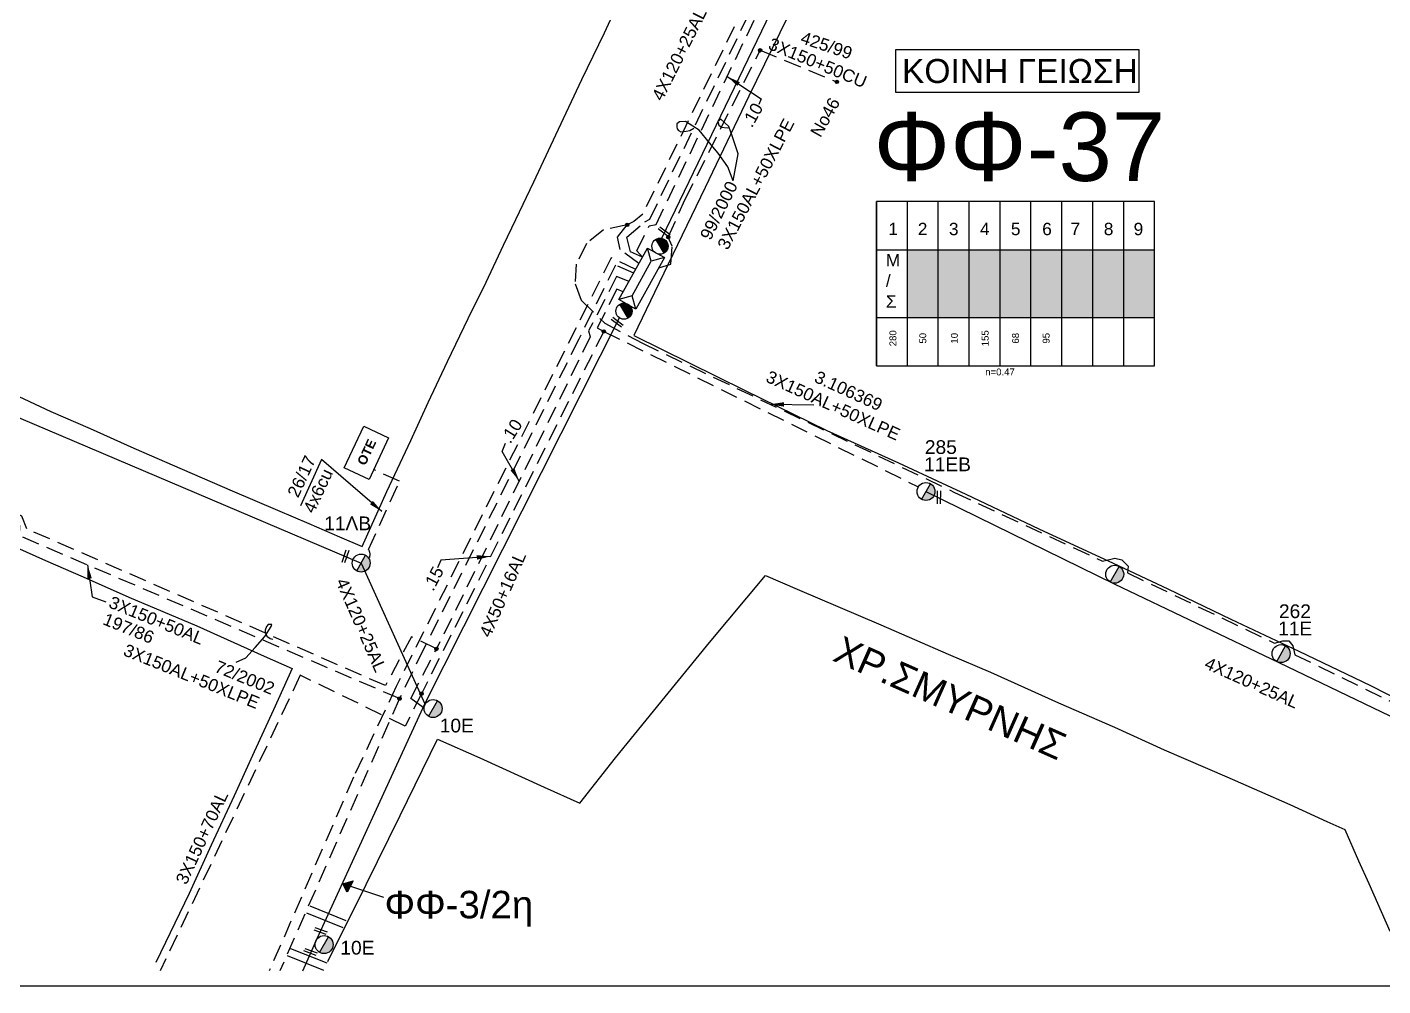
# Model space of a CAD drawing. Header units: millimetres. Extents: x 974 to 2037, y 106 to 580.
# Drawn here: x 1281.3 to 1380, y 120.3 to 190.1 of the extents above; entities that cross this region are included whole.
import ezdxf
from ezdxf.enums import TextEntityAlignment as Align

# ---------------------------------------------------------------- set-up
doc = ezdxf.new("R2010")
doc.units = ezdxf.units.MM
doc.linetypes.add('DASHED', pattern=[19.05, 12.7, -6.35])
for name, color, linetype in [('Pillar OTE', 7, 'Continuous'), ('Άγνωστα', 7, 'Continuous'), ('Ασφαλειοκιβώτια Χ.Τ 9 αναχωρήσεων', 7, 'Continuous'), ('Γυμνά εναέρια ΧΤ και ΦΟΠ (3Φ)   4x50+16AL', 7, 'Continuous'), ('Επιγραφές - Σχήματα', 7, 'Continuous'), ('Καλώδια ΧΤ   3x150+50AL', 7, 'DASHED'), ('Καλώδια ΧΤ   3x150+50CU', 7, 'DASHED'), ('Καλώδια ΧΤ   3x150+70AL', 7, 'DASHED'), ('Καλώδια ΧΤ   3x150AL+50XLPE', 7, 'DASHED'), ('Μηχανική τομή', 7, 'Continuous'), ('Στύλος ΦΜ', 7, 'Continuous'), ('Στύλος ΦΜ @ 1', 7, 'Continuous'), ('Συνδέσεις', 7, 'Continuous'), ('Συνεστραμμένα ΧΤ   4x120+25 AL', 7, 'SYN_LINE'), ('Τομή', 7, 'Continuous'), ('Υποσταθμός εναέριος 2 στύλων', 7, 'Continuous'), ('Υποσταθμός πόλεως', 7, 'Continuous'), ('Υπόβαθρο ΔΕΗ', 7, 'Continuous'), ('Υπόγεια Καλώδια Δικτύου ΧΤ   .15', 7, 'DASHED'), ('Υπόγεια καλώδια Παροχών ΧΤ   .10', 7, 'DASHED'), ('Υπόγεια καλώδια Παροχών ΧΤ   4x6', 7, 'DASHED')]:
    doc.layers.add(name, color=color, linetype=linetype)
doc.styles.get("Standard").update_dxf_attribs({"font": 'arial.ttf'})
doc.linetypes.add('SYN_LINE', pattern='A,0.5,-0.0001,["/\\/\\/\\/",Standard,S=0.1,R=0,X=0,Y=-0.05],-0.25', length=0.7501)
doc.dimstyles.new('ISO-25', dxfattribs={"dimtxt": 2.5, "dimasz": 2.5, "dimexe": 1.25, "dimexo": 0.625, "dimtad": 1, "dimtxsty": 'Standard', "dimcen": 2.5, "dimadec": 0, "dimazin": 0, "dimtfac": 1, "dimtmove": 0, "dimatfit": 3, "dimfxl": 1, "dimarcsym": 0})

# ---------------------------------------------------------------- blocks, each defined once
blk = doc.blocks.new('ΥΠΑΡΧΩΝ ΤΣΙΜΕΝΤΕΝΙΟΣ ΣΤΥΛΟΣ')
at = {"layer": 'Στύλος ΦΜ'}
blk.add_hatch(color=256, dxfattribs=at).paths.add_polyline_path([(-1.29, -2.28, 0.574793), (2.62, 0, 0.268822), (1.3, 2.27)])
blk.add_line((-1.29, -2.28), (1.3, 2.27), dxfattribs=at)
blk.add_circle((0, 0), 2.62, dxfattribs=at)
at = {"layer": 'Στύλος ΦΜ', "flags": 4}
for tag, p in [('ΑΡΙΘΜΟΣ', (-4.68, 8.05)), ('ΤΥΠΟΣ', (-4.91, 3.03))]:
    blk.add_attdef(tag, p, '', height=4, dxfattribs=at)
blk = doc.blocks.new('ΥΠΟΣΤΑΘΜΟΣ ΕΝΑΕΡΙΟΣ ΕΠΙ 2 ΣΤΥΛΩΝ')
at = {"layer": 'Υποσταθμός εναέριος 2 στύλων', "linetype": 'Continuous'}
for points in [[(-11.97, -2.11, 0.574793), (-8.45, -0.07, 0.268822), (-9.64, 1.98)], [(9.68, -2.15, 0.574793), (13.19, -0.1, 0.268822), (12.01, 1.95)]]:
    blk.add_hatch(color=256, dxfattribs=at).paths.add_polyline_path(points)
for p, q in [((-11.97, -2.11), (-9.64, 1.98)), ((9.68, -2.15), (12.01, 1.95))]:
    blk.add_line(p, q, dxfattribs=at)
for centre in [(-10.81, -0.07), (10.84, -0.1)]:
    blk.add_circle(centre, 2.36, dxfattribs=at)
at = {"layer": 'Υποσταθμός πόλεως', "linetype": 'Continuous', "ltscale": 40}
blk.add_lwpolyline([(-8.57, 2.82), (8.57, 2.82), (8.57, -2.82), (-8.57, -2.82)], close=True, dxfattribs=at)
for points in [[(-5.75, 0), (-8.57, 2.82)], [(-8.57, -2.82), (-5.75, 0)], [(-5.75, 0), (5.75, 0)], [(5.75, 0), (8.57, 2.82)], [(8.57, -2.82), (5.75, 0)]]:
    blk.add_lwpolyline(points, dxfattribs=at)
at = {"layer": 'Υποσταθμός εναέριος 2 στύλων', "ltscale": 40, "flags": 1}
for tag, p in [('ΜΕΤΑΣΧΗΜΑΤΙΣΜΟΣ', (14.09, 2.51)), ('ΙΣΧΥΣ', (14.07, -0.28)), ('ΑΡΙΘΜΟΣ', (14.19, -3))]:
    blk.add_attdef(tag, p, '', height=1.8, dxfattribs=at)
blk = doc.blocks.new('ΜΗΧΑΝΙΚΗ ΤΟΜΗ')
at = {"layer": 'Μηχανική τομή', "ltscale": 40}
for p, q in [((-1.89, 0.78), (1.89, 0.78)), ((1.89, 0), (-1.89, 0))]:
    blk.add_line(p, q, dxfattribs=at)
blk = doc.blocks.new('ΤΟΜΗ')
at = {"layer": 'Τομή', "ltscale": 40}
for p, q in [((-5.68, 0), (5.68, 0)), ((5.68, -2.33), (-5.68, -2.33))]:
    blk.add_line(p, q, dxfattribs=at)
blk = doc.blocks.new('_ΣΥΝΔΕΣΗ')
at = {"layer": 'Συνδέσεις', "linetype": 'SYN_LINE', "ltscale": 40}
blk.add_hatch(color=256, dxfattribs=at).paths.add_polyline_path([(0.5, -0.01, 1), (-0.5, -0.01, 1)])
at = {"layer": 'Συνδέσεις'}
blk.add_circle((0, -0.01), 0.5, dxfattribs=at)
blk = doc.blocks.new('ΑΣΦΑΛΕΙΟΚΙΒΩΤΙΟ ΥΠΟΣΤΑΘΜΟΥ 9AG ΑΝΑΧΩΡΗΣΕΩΝ')
at = {"layer": 'Ασφαλειοκιβώτια Χ.Τ 9 αναχωρήσεων', "ltscale": 40}
for p, q in [((0, 0), (0, 11.955)), ((2.25, 0), (2.25, 11.955)), ((4.5, 0), (4.5, 11.955)), ((6.75, 0), (6.75, 11.955)), ((9, 0), (9, 11.955)), ((11.25, 0), (11.25, 11.955)), ((13.5, 0), (13.5, 11.955)), ((15.75, 0), (15.75, 11.955)), ((18, 0), (18, 11.955)), ((0, 8.434), (20.25, 8.434)), ((0, 3.521), (20.25, 3.521))]:
    blk.add_line(p, q, dxfattribs=at)
at = {"layer": 'Ασφαλειοκιβώτια Χ.Τ 9 αναχωρήσεων'}
blk.add_lwpolyline([(20.25, 0), (20.25, 11.955), (0, 11.955), (0, 0)], close=True, dxfattribs=at)
for s, p in [('1', (0.866, 9.513)), ('2', (3.008, 9.513)), ('3', (5.276, 9.513)), ('4', (7.532, 9.513)), ('5', (9.785, 9.513)), ('6', (12.068, 9.513)), ('7', (14.129, 9.513)), ('8', (16.551, 9.513)), ('9', (18.725, 9.513))]:
    blk.add_text(s, height=0.9, dxfattribs=at).set_placement(p)
at = {"layer": 'Ασφαλειοκιβώτια Χ.Τ 9 αναχωρήσεων', "ltscale": 40}
for tag, height, p in [('ΟΝΟΜΑ', 1.5, (-1.432, 5.727)), ('ΚΕΙΜΕΝΟ 1', 0.5, (1.194, 2.005)), ('ΚΕΙΜΕΝΟ 2', 0.5, (3.37, 2.005)), ('ΚΕΙΜΕΝΟ 3', 0.5, (5.669, 2.005)), ('ΚΕΙΜΕΝΟ 4', 0.5, (7.913, 2.005)), ('ΚΕΙΜΕΝΟ 5', 0.5, (10.123, 2.005)), ('ΚΕΙΜΕΝΟ 6', 0.5, (12.354, 2.005)), ('ΚΕΙΜΕΝΟ 7', 0.5, (14.623, 2.005)), ('ΚΕΙΜΕΝΟ 8', 0.5, (16.804, 2.005)), ('ΚΕΙΜΕΝΟ 9', 0.5, (19.088, 2.005))]:
    blk.add_attdef(tag, text='', height=height, rotation=90, dxfattribs=at).set_placement(p, align=Align.MIDDLE_CENTER)
blk.add_attdef('ΣΧ', text='', height=0.5, dxfattribs=at).set_placement((8.993, -0.446), align=Align.MIDDLE_CENTER)
blk = doc.blocks.new('PILLAR ΟΤΕ')
at = {"layer": 'Pillar OTE', "ltscale": 40}
blk.add_lwpolyline([(-3.31, 2.02), (3.39, 2.02), (3.39, -1.99), (-3.31, -1.99)], close=True, dxfattribs=at)
at = {"layer": 'Pillar OTE', "insert": (-1.81, 0.71), "char_height": 1.3575, "width": 109.961, "attachment_point": 1}
blk.add_mtext('{\\fArial|b1|i0|c161|p34;OTE}', dxfattribs=at)

msp = doc.modelspace()

# ---------------------------------------------------------------- hatches: boundary and pattern name
at = {"layer": 'Ασφαλειοκιβώτια Χ.Τ 9 αναχωρήσεων'}
for color, points in [(5, [(1345.4, 168.964), (1347.65, 168.964), (1347.65, 173.878), (1345.4, 173.878)]), (27, [(1349.9, 173.878), (1347.65, 173.878), (1347.65, 168.964), (1349.9, 168.964)]), (30, [(1352.15, 173.878), (1349.9, 173.878), (1349.9, 168.964), (1352.15, 168.964)]), (62, [(1352.15, 168.964), (1354.4, 168.964), (1354.4, 173.878), (1352.15, 173.878)]), (2, [(1356.65, 173.878), (1354.4, 173.878), (1354.4, 168.964), (1356.65, 168.964)]), (133, [(1358.9, 173.878), (1356.65, 173.878), (1356.65, 168.964), (1358.9, 168.964)]), (6, [(1361.15, 173.878), (1358.9, 173.878), (1358.9, 168.964), (1361.15, 168.964)])]:
    msp.add_hatch(color=color, dxfattribs=at).paths.add_polyline_path(points)
at = {"layer": 'Ασφαλειοκιβώτια Χ.Τ 9 αναχωρήσεων', "ltscale": 5}
msp.add_hatch(color=1, dxfattribs=at).paths.add_polyline_path([(1363.4, 173.878), (1361.15, 173.878), (1361.15, 168.964), (1363.4, 168.964)])
at = {"layer": 'Επιγραφές - Σχήματα', "ltscale": 5}
h = msp.add_hatch(color=256, dxfattribs=at)
h.paths.add_polyline_path([(1304.279, 127.728), (1304.826, 127.544), (1305.039, 127.947)])
h.paths.add_polyline_path([(1304.279, 127.728), (1304.592, 127.103), (1304.826, 127.544)])

# ---------------------------------------------------------------- linework, layer by layer
at = {"layer": 'Άγνωστα', "color": 5, "linetype": 'DASHED', "ltscale": 0.1}
msp.add_lwpolyline([(1325.613, 172.456), (1323.834, 173.317), (1308.168, 142.084), (1305.065, 135.493), (1298.931, 121.382)], dxfattribs=at)
at = {"layer": 'Γυμνά εναέρια ΧΤ και ΦΟΠ (3Φ)   4x50+16AL', "color": 62}
msp.add_lwpolyline([(1301.383, 121.382), (1302.428, 123.739), (1310.261, 140.817), (1324.423, 168.938)], dxfattribs=at)
at = {"layer": 'Επιγραφές - Σχήματα'}
msp.add_lwpolyline([(990.202, 120.286), (1881.983, 120.286), (1881.983, 558.892), (990.202, 558.892)], close=True, dxfattribs=at)
at = {"layer": 'Επιγραφές - Σχήματα', "color": 190}
msp.add_lwpolyline([(1344.527, 185.373), (1362.283, 185.373), (1362.283, 188.461), (1344.527, 188.461)], close=True, dxfattribs=at)
at = {"layer": 'Επιγραφές - Σχήματα'}
for points in [[(1332.704, 178.914), (1332.327, 179.928), (1331.61, 180.92), (1330.991, 181.685), (1330.226, 182.596), (1329.786, 182.889), (1329.249, 183.246), (1328.809, 183.198), (1328.612, 183.062), (1328.612, 182.856), (1328.623, 182.696), (1328.726, 182.582), (1328.898, 182.491), (1329.286, 182.536), (1329.561, 182.571), (1329.849, 182.758)], [(1332.704, 178.914), (1333.071, 180.878), (1332.651, 182.109), (1332.4, 182.87), (1331.801, 183.414), (1331.584, 183.233), (1331.656, 182.961), (1331.856, 182.816), (1332.282, 182.762), (1332.427, 182.789)], [(1296.527, 143.863), (1297.226, 144.18), (1297.893, 144.925), (1298.607, 145.718), (1299.068, 146.464), (1299.104, 146.613), (1298.845, 146.605), (1298.736, 146.465), (1298.619, 146.199), (1298.619, 146.066), (1298.759, 145.746), (1298.986, 145.582), (1299.198, 145.543)]]:
    msp.add_lwpolyline(points, dxfattribs=at)
at = {"layer": 'Επιγραφές - Σχήματα', "ltscale": 5}
for points in [[(1302.734, 158.616), (1301.208, 155.254)], [(1307.276, 126.721), (1304.279, 127.728), (1305.039, 127.947), (1304.592, 127.103), (1304.279, 127.728)]]:
    msp.add_lwpolyline(points, dxfattribs=at)
at = {"layer": 'Καλώδια ΧΤ   3x150+50AL', "color": 2, "ltscale": 0.1}
for points in [[(1325.466, 172.19), (1324.148, 172.783), (1321.465, 167.373), (1310.194, 144.862), (1308.413, 141.207), (1299.704, 121.382)], [(1308.413, 141.207), (1280.735, 153.067), (1280.755, 153.817), (1280.349, 154.283), (1279.882, 154.527), (1279.274, 154.466), (1278.624, 154.06), (1274.992, 155.561), (1273.632, 156.27), (1273.588, 156.16)]]:
    msp.add_lwpolyline(points, dxfattribs=at)
at = {"layer": 'Καλώδια ΧΤ   3x150+50CU', "color": 6, "ltscale": 0.1}
msp.add_lwpolyline([(1334.618, 188.318), (1334.67, 188.421), (1340.266, 186.12)], dxfattribs=at)
at = {"layer": 'Καλώδια ΧΤ   3x150+70AL', "color": 30, "ltscale": 0.1}
for points in [[(1324.71, 170.824), (1324.237, 171.025), (1322.815, 168.205), (1323.288, 167.95), (1346.192, 156.624)], [(1310.013, 141.565), (1308.824, 139.204), (1301.186, 142.907), (1290.992, 121.382)]]:
    msp.add_lwpolyline(points, dxfattribs=at)
at = {"layer": 'Καλώδια ΧΤ   3x150AL+50XLPE', "color": 133, "linetype": 'DASHED', "ltscale": 0.1}
msp.add_lwpolyline([(1326.104, 173.344), (1325.226, 173.736), (1324.962, 174.809), (1326.283, 175.932), (1326.647, 176.13), (1334.334, 192.044), (1334.204, 192.46), (1334.412, 193.111), (1335.222, 194.432), (1336.003, 195.486), (1343.33, 210.752), (1347.1, 218.618), (1347.327, 218.244), (1348.045, 217.499), (1349.021, 217.299), (1349.902, 217.408), (1350.266, 217.789), (1350.375, 217.944), (1359.069, 213.406)], dxfattribs=at)
at = {"layer": 'Καλώδια ΧΤ   3x150AL+50XLPE', "color": 1, "ltscale": 0.1}
for points in [[(1333.623, 191.848), (1326.127, 176.486), (1325.481, 175.951), (1324.996, 175.709), (1323.26, 175.346), (1322.035, 174.342), (1321.288, 172.849), (1321.207, 171.421), (1321.642, 170.228), (1323.359, 168.55), (1326.11, 167.083), (1348.831, 156.227), (1359.619, 151.226), (1360.495, 151.442), (1361.02, 151.309), (1361.482, 150.856), (1361.429, 150.368), (1372.134, 145.247), (1372.739, 145.404), (1373.165, 145.404), (1373.468, 145.056), (1373.614, 144.406), (1398.581, 132.244)], [(1325.844, 172.889), (1324.482, 173.911), (1324.3, 174.802), (1324.996, 175.709)]]:
    msp.add_lwpolyline(points, dxfattribs=at)
at = {"layer": 'Καλώδια ΧΤ   3x150AL+50XLPE', "color": 6, "ltscale": 0.1}
msp.add_lwpolyline([(1327.286, 172.573), (1328.169, 172.846), (1328.268, 174.144), (1327.984, 174.811), (1329.223, 177.574), (1334.618, 188.318)], dxfattribs=at)
at = {"layer": 'Καλώδια ΧΤ   3x150AL+50XLPE', "color": 62, "ltscale": 0.1}
msp.add_lwpolyline([(1310.141, 140.555), (1309.244, 141.216), (1311.103, 144.824), (1309.282, 145.716), (1307.394, 142.15), (1281.275, 153.566), (1280.921, 154.485), (1280.214, 154.861), (1279.46, 155.097), (1278.8, 154.814), (1278.635, 154.791), (1273.628, 157.057), (1273.062, 156.162), (1270.352, 157.505), (1267.07, 151.164)], dxfattribs=at)
at = {"layer": 'Συνεστραμμένα ΧΤ   4x120+25 AL', "color": 5, "ltscale": 10}
msp.add_lwpolyline([(1327.511, 174.728), (1337.11, 194.632), (1349.173, 218.832)], dxfattribs=at)
at = {"layer": 'Συνεστραμμένα ΧΤ   4x120+25 AL', "color": 62, "ltscale": 10}
for points in [[(1237.653, 181.456), (1267.843, 167.111), (1305.622, 151.074)], [(1305.622, 151.074), (1310.261, 140.817)]]:
    msp.add_lwpolyline(points, dxfattribs=at)
at = {"layer": 'Συνεστραμμένα ΧΤ   4x120+25 AL', "color": 30, "ltscale": 10}
msp.add_lwpolyline([(1346.754, 156.289), (1360.46, 149.566), (1372.447, 143.83), (1399.784, 130.708)], dxfattribs=at)
at = {"layer": 'Υπόβαθρο ΔΕΗ'}
for points in [[(1383.695, 201.662), (1379.722, 203.507), (1375.231, 205.698), (1371.24, 207.563), (1368.077, 209.102), (1361.915, 211.946), (1358.434, 213.569), (1349.783, 217.702), (1349.55, 217.603), (1349.042, 216.366), (1346.77, 211.875), (1344.474, 206.984), (1341.893, 201.661), (1338.948, 195.506), (1333.846, 185.084), (1330.673, 178.418), (1326.988, 170.779), (1325.487, 167.65)], [(1280.279, 163.409), (1283.02, 162.122), (1285.893, 160.884), (1289.066, 159.447), (1292.58, 157.919), (1296.216, 156.326), (1299.529, 154.931), (1301.814, 153.951), (1304.038, 152.988), (1305.691, 152.279), (1307.5, 156.278), (1309.229, 160.014), (1310.511, 162.764), (1311.907, 165.754), (1313.417, 168.89), (1314.719, 171.525), (1315.989, 174.222), (1316.874, 176.109), (1318.186, 178.848), (1319.789, 182.265), (1321.695, 186.294), (1323.352, 189.702), (1324.987, 193.274)], [(1325.487, 167.65), (1333.527, 163.658), (1339.524, 160.724), (1344.758, 158.374), (1349.665, 156.098), (1354.978, 153.566), (1360.376, 151.063), (1364.373, 149.19), (1368.951, 147.001), (1373.897, 144.674), (1379.131, 142.157), (1383.836, 139.768)], [(1279.296, 152.754), (1282.626, 151.26), (1285.38, 150.073), (1288.704, 148.601), (1293.656, 146.509), (1298.559, 144.292), (1300.59, 143.397), (1299.243, 140.396), (1297.822, 137.323), (1296.372, 134.137), (1294.694, 130.523), (1293.101, 127.023), (1290.656, 121.979)], [(1303.189, 122.06), (1305.991, 127.665), (1308.473, 132.689), (1311.19, 138.253), (1314.253, 136.883), (1318.946, 134.752), (1321.543, 133.6), (1324.145, 136.888), (1327.753, 141.325), (1330.979, 145.296), (1335.055, 150.175), (1337.374, 149.17), (1343.465, 146.585), (1348.363, 144.441), (1351.443, 143.122), (1356.394, 140.911), (1360.492, 139.137), (1364.108, 137.479), (1368.667, 135.499), (1371.029, 134.463), (1373.241, 133.495), (1375.935, 132.263), (1377.246, 131.666), (1378.259, 129.386), (1378.996, 127.74), (1380.528, 124.281)]]:
    msp.add_lwpolyline(points, dxfattribs=at)
at = {"layer": 'Υπόγεια Καλώδια Δικτύου ΧΤ   .15', "color": 30, "ltscale": 0.1}
msp.add_lwpolyline([(1323.288, 167.95), (1310.013, 141.565)], dxfattribs=at)
at = {"layer": 'Υπόγεια καλώδια Παροχών ΧΤ   .10', "color": 27, "ltscale": 0.1}
msp.add_lwpolyline([(1326.104, 173.344), (1325.685, 173.816), (1326.603, 175.634), (1327.099, 175.739), (1334.981, 192.14), (1335.417, 192.891), (1337.078, 194.066)], dxfattribs=at)
at = {"layer": 'Υπόγεια καλώδια Παροχών ΧΤ   .10', "color": 62, "ltscale": 0.1}
msp.add_lwpolyline([(1325.13, 171.583), (1324.225, 171.957), (1322.184, 167.983), (1322.303, 167.551), (1311.103, 144.824)], dxfattribs=at)
at = {"layer": 'Υπόγεια καλώδια Παροχών ΧΤ   4x6', "color": 62, "linetype": 'DASHED', "ltscale": 0.1}
msp.add_lwpolyline([(1306.195, 151.39, 0.278182), (1306.156, 152.068), (1308.412, 157.034), (1306.576, 157.869)], format="xyb", dxfattribs=at)

# ---------------------------------------------------------------- block references
at = {"layer": 'Pillar OTE', "xscale": 0.5, "yscale": 0.5, "zscale": 0.5, "rotation": 65}
msp.add_blockref('PILLAR ΟΤΕ', (1306.005, 159.084), dxfattribs=at)
at = {"layer": 'Ασφαλειοκιβώτια Χ.Τ 9 αναχωρήσεων'}
ref = msp.add_blockref('ΑΣΦΑΛΕΙΟΚΙΒΩΤΙΟ ΥΠΟΣΤΑΘΜΟΥ 9AG ΑΝΑΧΩΡΗΣΕΩΝ', (1343.15, 165.444), dxfattribs=at)
ref.add_attrib('ΚΕΙΜΕΝΟ 6', '95', dxfattribs={"ltscale": 40, "height": 0.5, "rotation": 90}).set_placement((1355.504, 167.449), align=Align.MIDDLE_CENTER)
ref.add_attrib('ΚΕΙΜΕΝΟ 5', '68', dxfattribs={"ltscale": 40, "height": 0.5, "rotation": 90}).set_placement((1353.273, 167.449), align=Align.MIDDLE_CENTER)
ref.add_attrib('ΚΕΙΜΕΝΟ 4', '155', dxfattribs={"ltscale": 40, "height": 0.5, "rotation": 90}).set_placement((1351.063, 167.449), align=Align.MIDDLE_CENTER)
ref.add_attrib('ΚΕΙΜΕΝΟ 3', '10', dxfattribs={"ltscale": 40, "height": 0.5, "rotation": 90}).set_placement((1348.819, 167.449), align=Align.MIDDLE_CENTER)
ref.add_attrib('ΚΕΙΜΕΝΟ 1', '280', dxfattribs={"ltscale": 40, "height": 0.5, "rotation": 90}).set_placement((1344.344, 167.449), align=Align.MIDDLE_CENTER)
ref.add_attrib('ΚΕΙΜΕΝΟ 2', '50', dxfattribs={"ltscale": 40, "height": 0.5, "rotation": 90}).set_placement((1346.52, 167.449), align=Align.MIDDLE_CENTER)
ref.add_attrib('ΣΧ', 'n=0.47', dxfattribs={"ltscale": 40, "height": 0.5}).set_placement((1352.143, 164.998), align=Align.MIDDLE_CENTER)
at = {"layer": 'Μηχανική τομή'}
for p, xscale, yscale, zscale, rotation in [((1327.741, 175.28), 0.2500000000001484, 0.2500000000001484, 0.2500000000001484, 142.9327968188825), ((1324.323, 168.697), 0.2500000000001484, 0.2500000000001484, 0.2500000000001484, 142.9327968188825), ((1347.597, 155.875), 0.249999999999994, 0.249999999999994, 0.249999999999994, 269.2030767911161), ((1304.376, 151.603), 0.2500000000000266, 0.2500000000000266, 0.2500000000000266, 251.4663984094558), ((1302.635, 124.19), 0.2499999999998792, 0.2499999999998792, 0.2499999999998792, 339.9958024103663), ((1301.899, 122.67), 0.2499999999998792, 0.2499999999998792, 0.2499999999998792, 339.9958024103663)]:
    msp.add_blockref('ΜΗΧΑΝΙΚΗ ΤΟΜΗ', p, dxfattribs=dict(at, xscale=xscale, yscale=yscale, zscale=zscale, rotation=rotation))
at = {"layer": 'Στύλος ΦΜ @ 1', "ltscale": 40}
ref = msp.add_blockref('ΥΠΑΡΧΩΝ ΤΣΙΜΕΝΤΕΝΙΟΣ ΣΤΥΛΟΣ', (1346.754, 156.289), dxfattribs=dict(at, xscale=0.25, yscale=0.25, zscale=0.25))
ref.add_attrib('ΤΥΠΟΣ', '11EB', (1346.611, 157.767), dxfattribs={"layer": 'Στύλος ΦΜ', "height": 1, "flags": 4})
ref.add_attrib('ΑΡΙΘΜΟΣ', '285', (1346.67, 159.024), dxfattribs={"layer": 'Στύλος ΦΜ', "height": 1, "flags": 4})
ref = msp.add_blockref('ΥΠΑΡΧΩΝ ΤΣΙΜΕΝΤΕΝΙΟΣ ΣΤΥΛΟΣ', (1305.622, 151.074), dxfattribs=dict(at, xscale=0.25, yscale=0.25, zscale=0.25))
ref.add_attrib('ΤΥΠΟΣ', '11ΛB', (1302.926, 153.469), dxfattribs={"layer": 'Στύλος ΦΜ', "height": 1, "flags": 4})
at = {"layer": 'Στύλος ΦΜ @ 1', "ltscale": 40, "xscale": 0.25, "yscale": 0.25, "zscale": 0.25}
msp.add_blockref('ΥΠΑΡΧΩΝ ΤΣΙΜΕΝΤΕΝΙΟΣ ΣΤΥΛΟΣ', (1360.496, 150.267), dxfattribs=at)
at = {"layer": 'Στύλος ΦΜ @ 1', "ltscale": 40}
ref = msp.add_blockref('ΥΠΑΡΧΩΝ ΤΣΙΜΕΝΤΕΝΙΟΣ ΣΤΥΛΟΣ', (1372.615, 144.481), dxfattribs=dict(at, xscale=0.25, yscale=0.25, zscale=0.25))
ref.add_attrib('ΤΥΠΟΣ', '11E', (1372.396, 145.813), dxfattribs={"layer": 'Στύλος ΦΜ', "height": 1, "flags": 4})
ref.add_attrib('ΑΡΙΘΜΟΣ', '262', (1372.456, 147.07), dxfattribs={"layer": 'Στύλος ΦΜ', "height": 1, "flags": 4})
ref = msp.add_blockref('ΥΠΑΡΧΩΝ ΤΣΙΜΕΝΤΕΝΙΟΣ ΣΤΥΛΟΣ', (1310.857, 140.485), dxfattribs=dict(at, xscale=0.25, yscale=0.25, zscale=0.25))
ref.add_attrib('ΤΥΠΟΣ', '10E', (1311.342, 138.745), dxfattribs={"layer": 'Στύλος ΦΜ', "height": 1, "flags": 4})
ref = msp.add_blockref('ΥΠΑΡΧΩΝ ΤΣΙΜΕΝΤΕΝΙΟΣ ΣΤΥΛΟΣ', (1302.921, 123.296), dxfattribs=dict(at, xscale=0.25, yscale=0.25, zscale=0.25))
ref.add_attrib('ΤΥΠΟΣ', '10E', (1304.104, 122.568), dxfattribs={"layer": 'Στύλος ΦΜ', "height": 1, "flags": 4})
at = {"layer": 'Συνδέσεις', "xscale": 0.25, "yscale": 0.25, "zscale": 0.25}
for p in [(1334.67, 188.421), (1340.266, 186.12), (1324.996, 175.709), (1327.984, 174.811), (1323.288, 167.95), (1311.103, 144.824), (1308.413, 141.207), (1310.014, 141.568)]:
    msp.add_blockref('_ΣΥΝΔΕΣΗ', p, dxfattribs=at)
at = {"layer": 'Τομή', "xscale": 0.2500000000000382, "yscale": 0.2500000000000382, "zscale": 0.2500000000000382, "rotation": 338.0741907348491}
for p in [(1303.199, 125.581), (1301.801, 122.485)]:
    msp.add_blockref('ΤΟΜΗ', p, dxfattribs=at)
at = {"layer": 'Υποσταθμός εναέριος 2 στύλων', "xscale": 0.2500000000000429, "yscale": 0.2500000000000429, "zscale": 0.2500000000000429, "rotation": 61.0532366183663}
msp.add_blockref('ΥΠΟΣΤΑΘΜΟΣ ΕΝΑΕΡΙΟΣ ΕΠΙ 2 ΣΤΥΛΩΝ', (1326.051, 171.794), dxfattribs=at)

# ---------------------------------------------------------------- texts
at = {"layer": 'Ασφαλειοκιβώτια Χ.Τ 9 αναχωρήσεων', "ltscale": 5, "insert": (1343.831, 173.585), "char_height": 0.9, "width": 0.85128, "attachment_point": 1}
msp.add_mtext('M\\P/\\PΣ', dxfattribs=at)
at = {"layer": 'Γυμνά εναέρια ΧΤ και ΦΟΠ (3Φ)   4x50+16AL', "color": 7, "insert": (1314.189, 145.953), "char_height": 0.9, "width": 84.18588, "attachment_point": 1, "rotation": 66.39527}
msp.add_mtext('4X50+16AL', dxfattribs=at)
at = {"layer": 'Επιγραφές - Σχήματα', "color": 7, "char_height": 0.9, "width": 84.18588, "attachment_point": 1}
for s, insert, rotation in [('425/99', (1337.834, 189.815), 341.55615), ('No46', (1338.279, 182.454), 60.83198), ('99/2000', (1330.252, 174.921), 63.66632), ('3.106369', (1338.916, 165.12), 335.45774), ('197/86', (1287.078, 147.473), 337.76695), ('72/2002', (1295.214, 144.022), 337.76695)]:
    msp.add_mtext(s, dxfattribs=dict(at, insert=insert, rotation=rotation))
at = {"layer": 'Επιγραφές - Σχήματα', "color": 190, "insert": (1345.004, 187.787), "char_height": 1.75, "width": 17.56555, "attachment_point": 1}
msp.add_mtext('KOINH ΓΕΙΩΣΗ', dxfattribs=at)
at = {"layer": 'Επιγραφές - Σχήματα', "insert": (1342.934, 183.904), "char_height": 5, "width": 6.4784, "attachment_point": 1}
msp.add_mtext('ΦΦ-37', dxfattribs=at)
at = {"layer": 'Επιγραφές - Σχήματα', "ltscale": 0.1, "insert": (1340.682, 145.835), "char_height": 2, "width": 27.63968, "attachment_point": 1, "rotation": 336.05552}
msp.add_mtext('ΧΡ.ΣΜΥΡΝΗΣ', dxfattribs=at)
at = {"layer": 'Επιγραφές - Σχήματα', "ltscale": 5, "insert": (1307.322, 127.207), "char_height": 2, "width": 3.13166, "attachment_point": 1}
msp.add_mtext('ΦΦ-3/2η', dxfattribs=at)
at = {"layer": 'Καλώδια ΧΤ   3x150+50AL', "color": 7, "insert": (1287.508, 148.708), "char_height": 0.9, "width": 84.18588, "attachment_point": 1, "rotation": 337.76695}
msp.add_mtext('3X150+50AL', dxfattribs=at)
at = {"layer": 'Καλώδια ΧΤ   3x150+50CU', "color": 7, "insert": (1335.536, 189.371), "char_height": 0.9, "width": 84.18588, "attachment_point": 1, "rotation": 337.6043}
msp.add_mtext('3X150+50CU', dxfattribs=at)
at = {"layer": 'Καλώδια ΧΤ   3x150+70AL', "color": 7, "insert": (1292.074, 127.973), "char_height": 0.9, "width": 84.18588, "attachment_point": 1, "rotation": 65.07672}
msp.add_mtext('3X150+70AL', dxfattribs=at)
at = {"layer": 'Καλώδια ΧΤ   3x150AL+50XLPE', "color": 7, "char_height": 0.9, "width": 13.92422, "attachment_point": 5}
for insert, rotation in [((1334.363, 178.678), 62.30343), ((1339.991, 162.551), 335.6336), ((1293.27, 142.824), 337.9428)]:
    msp.add_mtext('3X150AL+50XLPE', dxfattribs=dict(at, insert=insert, rotation=rotation))
at = {"layer": 'Καλώδια ΧΤ   3x150AL+50XLPE', "color": 7, "char_height": 0.9, "attachment_point": 5, "rotation": 65}
for s, insert in [('26/17', (1301.285, 157.387)), ('4x6cu', (1302.48, 156.337))]:
    msp.add_mtext_dynamic_manual_height_columns(s, width=1.8, gutter_width=12.5, heights=[0.118], dxfattribs=dict(at, insert=insert))
at = {"layer": 'Συνεστραμμένα ΧΤ   4x120+25 AL', "color": 7, "char_height": 0.9, "width": 84.18588, "attachment_point": 1}
for insert, rotation in [((1326.741, 185.071), 63.3681), ((1304.579, 150.092), 293.53052), ((1367.328, 144.268), 335.9038)]:
    msp.add_mtext('4X120+25AL', dxfattribs=dict(at, insert=insert, rotation=rotation))
at = {"layer": 'Υπόγεια Καλώδια Δικτύου ΧΤ   .15', "color": 7, "insert": (1310.068, 149.385), "char_height": 0.9, "width": 84.18588, "attachment_point": 1, "rotation": 62.54052}
msp.add_mtext('.15', dxfattribs=at)
at = {"layer": 'Υπόγεια καλώδια Παροχών ΧΤ   .10', "color": 7, "char_height": 0.9, "width": 84.18588, "attachment_point": 1}
for insert, rotation in [((1333.295, 183.161), 60.92495), ((1315.719, 160.189), 57.85326)]:
    msp.add_mtext('.10', dxfattribs=dict(at, insert=insert, rotation=rotation))

# ---------------------------------------------------------------- leaders
at = {"layer": 'Επιγραφές - Σχήματα'}
for points in [[(1332.278, 186.515), (1334.74, 184.878), (1334.572, 184.478)], [(1335.411, 162.639), (1338.582, 162.613)], [(1317.13, 157.054), (1315.883, 159.206), (1316.12, 159.818)], [(1315.043, 151.564), (1311.413, 151.295), (1311.176, 150.742)], [(1285.694, 150.942), (1286.043, 148.623), (1287.031, 148.253)]]:
    msp.add_leader(points, dimstyle='ISO-25', override={"dimasz": 1, "dimgap": 0.625, "dimtad": 0}, dxfattribs=at)
at = {"layer": 'Επιγραφές - Σχήματα', "ltscale": 40}
msp.add_leader([(1307.126, 154.83), (1302.734, 158.616)], dimstyle='ISO-25', override={"dimasz": 1, "dimtad": 0}, dxfattribs=at)

doc.saveas('drawing.dxf')
